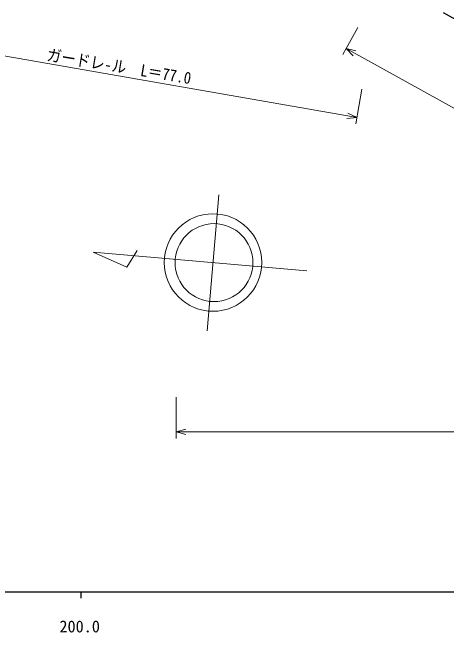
# Model space of a CAD drawing. Units: millimetres, scale not verified. Extents: x 40000 to 680000, y 20000 to 380000.
# Drawn here: x 257481 to 324370, y 198715 to 294142 of the extents above; entities that cross this region are included whole.
import ezdxf
from ezdxf.enums import TextEntityAlignment as Align

# ---------------------------------------------------------------- set-up
doc = ezdxf.new("R2010")
doc.units = ezdxf.units.MM
doc.header["$LTSCALE"] = 1000
for name, color, linetype, lineweight in [('M-BGD', 7, 'Continuous', 25), ('M-BGD-HTXT', 7, 'Continuous', 13), ('M-STR-HTXT', 7, 'Continuous', 13), ('M-TTL-BAND', 7, 'Continuous', 25)]:
    doc.layers.add(name, color=color, linetype=linetype, lineweight=lineweight)
doc.styles.add('ＭＳ ゴシック', font='')
doc.styles.get('ＭＳ ゴシック').set_extended_font_data('MS Gothic')

msp = doc.modelspace()

# ---------------------------------------------------------------- linework, layer by layer
at = {"layer": 'M-BGD'}
msp.add_line((323864, 294142), (329280, 291058), dxfattribs=at)
at = {"layer": 'M-BGD-HTXT'}
for p, q in [((287464, 245157), (289295, 266077)), ((302824, 254353), (269921, 257232)), ((269921, 257232), (275114, 254965)), ((275114, 254965), (276689, 257519))]:
    msp.add_line(p, q, dxfattribs=at)
for centre, radius in [((288383, 255659), 7500), ((288540, 255636), 6000)]:
    msp.add_circle(centre, radius, dxfattribs=at)
at = {"layer": 'M-STR-HTXT'}
for p, q in [((234769, 291156), (310573, 277972)), ((310673, 291819), (308394, 287689)), ((309988, 287472), (308877, 288565)), ((308877, 288565), (310394, 288208)), ((308877, 288565), (358412, 261229)), ((310401, 276987), (311334, 282350)), ((310573, 277972), (309023, 277816)), ((309167, 278643), (310573, 277972)), ((282701, 234926), (282701, 228595)), ((282701, 229595), (284201, 230015)), ((284201, 229175), (282701, 229595)), ((282701, 229595), (422889, 229595))]:
    msp.add_line(p, q, dxfattribs=at)
at = {"layer": 'M-TTL-BAND'}
for p, q in [((40000, 205000), (579000, 205000)), ((268000, 205000), (268000, 204000))]:
    msp.add_line(p, q, dxfattribs=at)

# ---------------------------------------------------------------- texts
at = {"layer": 'M-STR-HTXT', "style": 'ＭＳ ゴシック', "width": 0.9}
msp.add_text('ガードレ-ル\u3000L＝77.0', height=1833, rotation=350.6, dxfattribs=at).set_placement((262582, 286222), align=Align.BOTTOM_LEFT)
at = {"layer": 'M-TTL-BAND', "style": 'ＭＳ ゴシック'}
msp.add_text('200.0', height=1833, dxfattribs=at).set_placement((267844, 198195), align=Align.BOTTOM_CENTER)

doc.saveas('drawing.dxf')
